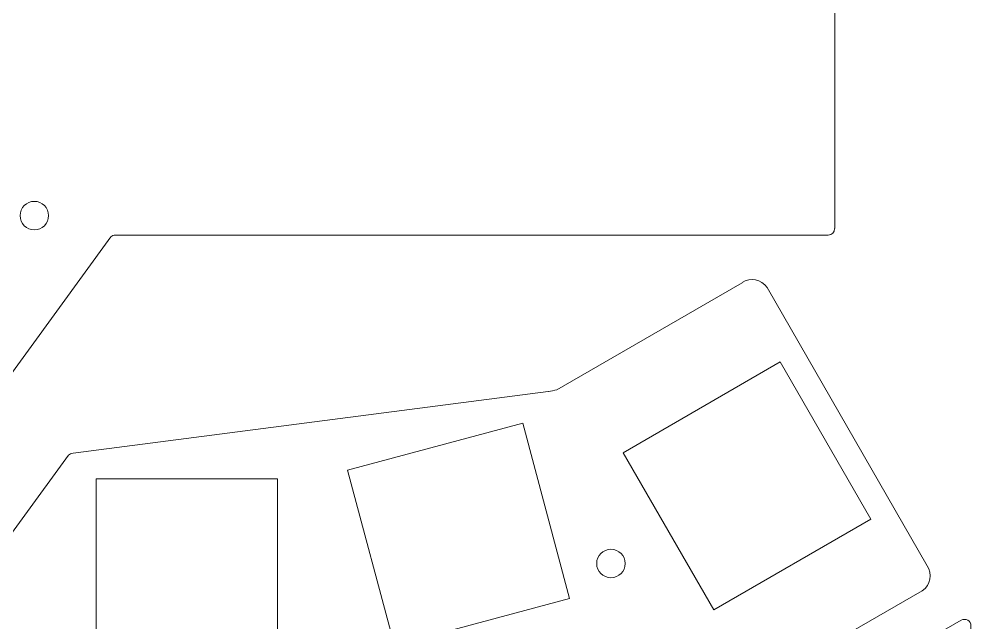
# Model space of a CAD drawing. Header units: millimetres. Extents: x -142 to 140, y -60 to 98.
# Drawn here: x 66.1 to 139.5, y 5.2 to 51.7 of the extents above; entities that cross this region are included whole.
import ezdxf

# ---------------------------------------------------------------- set-up
doc = ezdxf.new("R2010")
doc.units = ezdxf.units.MM
doc.header["$MEASUREMENT"] = 0
doc.layers.add('カット1(R255G0B0)', color=7, linetype='Continuous', lineweight=0)

# ---------------------------------------------------------------- blocks, each defined once
blk = doc.blocks.new('Block_5')
at = {"layer": 'カット1(R255G0B0)', "color": 5, "lineweight": 0, "true_color": 0x0000ff}
for points in [[(121.888, 31.41), (122.523, 31.838), (123.385, 31.67), (123.813, 31.035), (123.814, 31.033), (123.815, 31.032), (123.816, 31.03)], [(136.169, 9.574), (136.597, 8.939), (136.429, 8.077), (135.794, 7.649), (135.793, 7.648), (135.791, 7.647), (135.789, 7.646)]]:
    blk.add_open_spline(points, degree=3, knots=[0, 0, 0, 0, 1, 1, 1, 2, 2, 2, 2], dxfattribs=at)
for points in [[(107.593, 23.147), (107.593, 23.147), (121.886, 31.407), (121.886, 31.407)], [(123.814, 31.029), (123.814, 31.029), (136.168, 9.573), (136.168, 9.573)], [(70.268, 18.248), (70.268, 18.248), (106.938, 23.018), (106.938, 23.018)], [(107.594, 23.149), (107.381, 23.084), (107.161, 23.041), (106.939, 23.019)], [(59.372, 3.643), (59.372, 3.643), (69.915, 18.1), (69.915, 18.1)], [(69.915, 18.102), (70.009, 18.196), (70.136, 18.249), (70.269, 18.249)], [(135.787, 7.643), (135.787, 7.643), (116.867, -3.276), (116.867, -3.276)]]:
    blk.add_open_spline(points, degree=3, dxfattribs=at)
blk = doc.blocks.new('Block_4')
at = {"layer": 'カット1(R255G0B0)', "color": 1, "lineweight": 0, "true_color": 0xff0000}
for points in [[(124.83, 25.291), (112.706, 18.291), (119.706, 6.166), (131.83, 13.166)], [(104.96, 20.562), (91.437, 16.938), (95.061, 3.415), (108.584, 7.039)], [(86.048, 16.278), (72.048, 16.278), (72.048, 2.278), (86.048, 2.278)]]:
    blk.add_lwpolyline(points, close=True, dxfattribs=at)
blk.add_circle((111.769, 9.746), 1.1, dxfattribs=at)
at = {"layer": 'カット1(R255G0B0)', "color": 5, "lineweight": 0, "true_color": 0x0000ff}
blk.add_open_spline([(139.546, -53.816), (139.546, -53.816), (139.546, 4.938), (139.546, 4.938), (139.546, 5.322), (139.129, 5.563), (138.796, 5.371), (138.796, 5.371), (120.077, -5.432), (120.077, -5.432), (119.922, -5.522), (119.827, -5.687), (119.827, -5.866), (119.827, -5.866), (119.827, -53.813), (119.827, -53.813), (119.827, -54.09), (120.051, -54.313), (120.327, -54.313), (120.327, -54.313), (139.046, -54.316), (139.046, -54.316), (139.322, -54.316), (139.546, -54.092), (139.546, -53.816)], degree=3, knots=[0, 0, 0, 0, 1, 1, 1, 2, 2, 2, 3, 3, 3, 4, 4, 4, 5, 5, 5, 6, 6, 6, 7, 7, 7, 8, 8, 8, 8], dxfattribs=at)
at = {"layer": 'カット1(R255G0B0)'}
blk.add_blockref('Block_5', (0, 0), dxfattribs=at)
blk = doc.blocks.new('Block_7')
at = {"layer": 'カット1(R255G0B0)', "color": 5, "lineweight": 0, "true_color": 0x0000ff}
for points in [[(129.032, 90.831), (129.032, 90.831), (129.032, 35.581), (129.032, 35.581)], [(73.177, 34.936), (73.177, 34.936), (62.634, 20.478), (62.634, 20.478)], [(73.177, 34.933), (73.27, 35.027), (73.398, 35.079), (73.53, 35.08)], [(73.53, 35.08), (73.53, 35.08), (128.532, 35.08), (128.532, 35.08)]]:
    blk.add_open_spline(points, degree=3, dxfattribs=at)
blk.add_open_spline([(129.03, 35.579), (129.03, 35.303), (128.806, 35.079), (128.53, 35.08), (128.53, 35.08), (128.53, 35.08), (128.53, 35.08)], degree=3, knots=[0, 0, 0, 0, 1, 1, 1, 2, 2, 2, 2], dxfattribs=at)
blk = doc.blocks.new('Block_6')
at = {"layer": 'カット1(R255G0B0)', "color": 1, "lineweight": 0, "true_color": 0xff0000}
blk.add_circle((67.28, 36.582), 1.1, dxfattribs=at)
at = {"layer": 'カット1(R255G0B0)'}
blk.add_blockref('Block_7', (0, 0), dxfattribs=at)

msp = doc.modelspace()

# ---------------------------------------------------------------- block references
at = {"layer": 'カット1(R255G0B0)'}
for name in ['Block_6', 'Block_4']:
    msp.add_blockref(name, (0, 0), dxfattribs=at)

doc.saveas('drawing.dxf')
